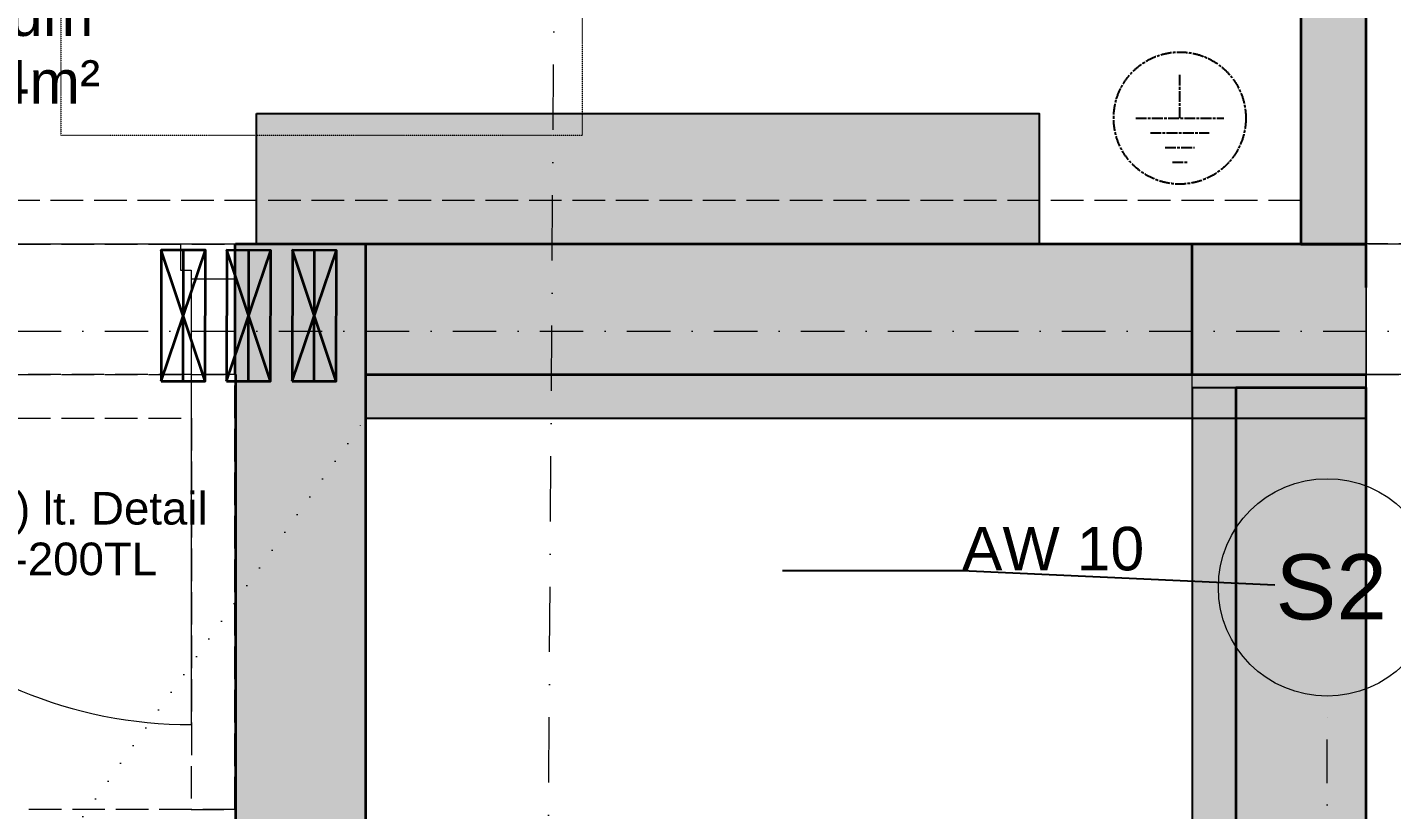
# Model space of a CAD drawing. Header units: millimetres. Extents: x 32522367 to 32638135, y 41424826 to 41540167.
# Drawn here: x 32549190 to 32552327, y 41466163 to 41467962 of the extents above; entities that cross this region are included whole.
import ezdxf
from ezdxf.enums import TextEntityAlignment as Align

# ---------------------------------------------------------------- set-up
doc = ezdxf.new("R2010")
doc.units = ezdxf.units.MM
for name, pattern in [('ACAD_ISO08W100', [36, 24, -3, 6, -3]), ('Punktlinie weit', [0.05, 0, -0.05]), ('Raster', [0.2, 0.1, -0.05, 0, -0.05]), ('Schnittlinie', [0.3, 0.15, -0.075, 0, -0.075]), ('Strichlinie eng', [0.1, 0.075, -0.025]), ('Untersicht', [0.1, 0.075, -0.025])]:
    doc.linetypes.add(name, pattern=pattern)
for name, color, linetype in [('000 Achsraster Haupt', 251, 'Continuous'), ('110 Wand Aussen', 251, 'Continuous'), ('120 Wand Innen tragend', 251, 'Continuous'), ('220 Bodenaufbau', 251, 'Continuous'), ('240 Unterdaemmung', 251, 'Continuous'), ('250 Traeger Unterzug', 251, 'Continuous'), ('811 Raum 2.Erschließung_ Nebenräume_Allg.räume_Technik', 251, 'Continuous'), ('851 Marker Schnitt', 251, 'Continuous'), ('955 Polierplan Beschriftung', 251, 'Continuous'), ('Archicad Türen', 251, 'Continuous')]:
    doc.layers.add(name, color=color, linetype=linetype)
for name, color, linetype, lineweight in [('000 Achsraster Haupt_Stift_Nr__1', 251, 'Continuous', 13), ('110 Wand Aussen_Stift_Nr__1', 251, 'Continuous', 13), ('110 Wand Aussen_Stift_Nr__19', 251, 'Continuous', 0), ('110 Wand Aussen_Stift_Nr__24', 251, 'Continuous', 13), ('110 Wand Aussen_Stift_Nr__29', 251, 'Continuous', 13), ('110 Wand Aussen_Stift_Nr__4', 251, 'Continuous', 35), ('110 Wand Aussen_Stift_Nr__7', 251, 'Continuous', 25), ('110 Wand Aussen_Stift_Nr__76', 251, 'Continuous', 13), ('110 Wand Aussen_Stift_Nr__8', 251, 'Continuous', 35), ('120 Wand Innen tragend_Stift_Nr__23', 251, 'Continuous', 13), ('120 Wand Innen tragend_Stift_Nr__8', 251, 'Continuous', 35), ('220 Bodenaufbau_Stift_Nr__6', 251, 'Continuous', 13), ('240 Unterdaemmung_Stift_Nr__6', 251, 'Continuous', 13), ('240 Unterdaemmung_Stift_Nr__76', 251, 'Continuous', 13), ('250 Traeger Unterzug_Stift_Nr__76', 251, 'Continuous', 13), ('851 Marker Schnitt_Stift_Nr__1', 251, 'Continuous', 13), ('955 Polierplan Beschriftung_Stift_Nr__1', 251, 'Continuous', 13), ('956 Aufbauten Beschriftung_Stift_Nr__1', 251, 'Continuous', 13), ('958 Detail Beschriftung_Stift_Nr__154', 251, 'Continuous', 13), ('970 Brandschutz Beschriftung.Texte_ Bemaßung_ Symbole_ Fluchtwege_Stift_Nr__21', 251, 'Continuous', 13), ('976 Präsentation Grafik 1_Stift_Nr__1', 251, 'Continuous', 13), ('976 Präsentation Grafik 1_Stift_Nr__16', 251, 'Continuous', 25), ('Archicad Türen_Stift_Nr__1', 251, 'Continuous', 13), ('Archicad Türen_Stift_Nr__4', 251, 'Continuous', 35), ('dp_AR_BAUANGABEN', 74, 'Continuous', 35)]:
    doc.layers.add(name, color=color, linetype=linetype, lineweight=lineweight)
doc.layers.add('E_ERDUNG', color=150, linetype='ACAD_ISO08W100', true_color=0x0f87ff)
doc.layers.add('E_Muster', color=18, linetype='Continuous', true_color=0x080808)
doc.styles.add('ERSTELLTER_STIL_1', font='arial.ttf')
doc.styles.add('ET_LEGENDE - Wohnung$0$ROMANS', font='romans.shx', dxfattribs={"width": 0.6})
doc.styles.get("Standard").update_dxf_attribs({"font": 'arial.ttf'})
doc.dimstyles.new('ERSTELLTER_STIL__11', dxfattribs={"dimtxt": 2.5, "dimasz": 0.0912, "dimexe": 1.25, "dimexo": 0.625, "dimgap": 0, "dimtad": 1, "dimtxsty": 'Standard', "dimcen": 2.5, "dimazin": 3, "dimtfac": 1, "dimtmove": 0, "dimatfit": 3, "dimldrblk": 'ARROWHEAD_5'})

# ---------------------------------------------------------------- blocks, each defined once
blk = doc.blocks.new('*U61')
blk.add_lwpolyline([(0, 0), (101.6, 0), (101.6, 300.7), (0, 300.7)], close=True)
for points in [[(0, 0), (101.6, 300.7)], [(101.6, 0), (0, 300.7)], [(50.8, 0), (50.8, 300.7)]]:
    blk.add_lwpolyline(points)
blk = doc.blocks.new('*U62')
blk.add_lwpolyline([(0, 0), (101.6, 0), (101.6, 300.7), (0, 300.7)], close=True)
for points in [[(0, 0), (101.6, 300.7)], [(101.6, 0), (0, 300.7)], [(50.8, 0), (50.8, 300.7)]]:
    blk.add_lwpolyline(points)
blk = doc.blocks.new('*U63')
blk.add_lwpolyline([(0, 0), (101.6, 0), (101.6, 300.7), (0, 300.7)], close=True)
for points in [[(0, 0), (101.6, 300.7)], [(101.6, 0), (0, 300.7)], [(50.8, 0), (50.8, 300.7)]]:
    blk.add_lwpolyline(points)
blk = doc.blocks.new('*U34')
for p, q in [((0, 0), (0, 97.7)), ((-97.7, 0), (97.7, 0)), ((-65.1, -32.6), (65.1, -32.6)), ((-32.6, -65.1), (32.6, -65.1)), ((-16.3, -97.7), (16.3, -97.7))]:
    blk.add_line(p, q)
blk.add_ellipse((0, 0), major_axis=(-103.6, 103.6), ratio=1, start_param=3.926991, end_param=10.210176)
at = {"style": 'ET_LEGENDE - Wohnung$0$ROMANS', "width": 0.6, "flags": 1}
for tag, p in [('RAUMBUCHNUMMER', (0, -425)), ('ANLAGE', (0, -575))]:
    blk.add_attdef(tag, text='', height=100, dxfattribs=at).set_placement(p, align=Align.MIDDLE)
for tag, p in [('TEILANLAGE_NR', (0, -725)), ('KOMPONENTE', (0, -875)), ('KOMPONENTE_NR', (0, -1025)), ('BEZEICHNUNG', (0, -1175)), ('TYP', (0, -1325)), ('HERSTELLER', (0, -1475)), ('MODEL', (0, -1625)), ('LEISTUNG_MAX', (0, -1775)), ('SPEZIFISCH_1', (0, -1925)), ('SPEZIFISCH_2', (0, -2075)), ('SPEZIFISCH_3', (0, -2225)), ('SPEZIFISCH_4', (0, -2375)), ('SPEZIFISCH_5', (0, -2525)), ('GEWERKE_CODE', (0, -2675)), ('LV_POS', (0, -2825)), ('ZAEHLER', (0, -2975)), ('PLATZHALTER_1', (0, -3125)), ('PLATZHALTER_2', (0, -3275)), ('PLATZHALTER_3', (0, -3425)), ('JOBLISTE_VDMA', (0, -3575)), ('ET_SPEZIFISCH_1', (0, -3725)), ('ET_SPEZIFISCH_2', (0, -3875)), ('ET_SPEZIFISCH_3', (0, -4025)), ('ET_SPEZIFISCH_4', (0, -4175)), ('ET_SPEZIFISCH_5', (0, -4325)), ('ET_SPEZIFISCH_6', (0, -4475)), ('ET_SPEZIFISCH_7', (0, -4625))]:
    blk.add_attdef(tag, text='', height=100, dxfattribs=at).set_placement(p, align=Align.MIDDLE_CENTER)
blk = doc.blocks.new('Decke_4', base_point=(7.733, 24.5675))
at = {"layer": '240 Unterdaemmung_Stift_Nr__6', "color": 7, "linetype": 'Strichlinie eng', "lineweight": 13, "flags": 128}
blk.add_lwpolyline([(7.733, 24.5675), (9.8287, 31.7063), (15.3459, 30.0867), (15.3881, 30.2306), (9.8709, 31.8502), (10.485, 33.942), (17.8732, 31.7731), (16.9028, 28.4676), (16.4711, 28.5944), (16.1894, 27.6348), (16.6212, 27.5081), (15.5227, 23.766), (15.6954, 23.7153), (22.3358, 46.3358), (22.4949, 46.8779), (22.7906, 47.8854), (24.8863, 55.0242), (26.9129, 61.9278), (28.3522, 61.5053), (26.7678, 56.1081), (26.4861, 55.1486), (16.7331, 21.9255), (15.294, 22.348), (13.3942, 22.9057), (10.3237, 23.807)], close=True, dxfattribs=at)
blk = doc.blocks.new('Decke_11', base_point=(10.485, 33.942))
at = {"layer": '220 Bodenaufbau_Stift_Nr__6', "color": 7, "linetype": 'Continuous', "lineweight": 13, "flags": 128}
blk.add_lwpolyline([(10.485, 33.942), (6.1585, 19.2039), (7.5978, 18.7814), (8.0484, 20.3166), (9.7756, 19.8096), (10.8994, 23.638), (13.2502, 22.9479), (16.0022, 32.3224)], close=True, dxfattribs=at)
blk = doc.blocks.new('Decke_16', base_point=(24.3313, 82.1748))
at = {"layer": '220 Bodenaufbau_Stift_Nr__6', "color": 7, "linetype": 'Continuous', "lineweight": 13, "flags": 128}
blk.add_lwpolyline([(21.6546, 37.6249), (20.3082, 33.0385), (20.6248, 32.9455), (20.2277, 31.5926), (19.911, 31.6856), (18.8238, 27.9818), (19.4283, 27.8044), (18.9776, 26.2692), (18.3731, 26.4466), (16.9366, 21.5531), (13.3097, 22.6178), (16.1461, 32.2801), (10.1971, 34.0265), (24.3313, 82.1748)], dxfattribs=at)
blk = doc.blocks.new('Decke_92', base_point=(7.3669, 23.3202))
at = {"layer": '240 Unterdaemmung_Stift_Nr__76', "color": 8, "linetype": 'Strichlinie eng', "lineweight": 13, "flags": 128}
blk.add_lwpolyline([(7.3669, 23.3202), (7.6485, 24.2797), (10.8149, 23.3502), (10.5333, 22.3907), (8.2304, 23.0667), (8.4135, 23.6904), (7.6459, 23.9157), (7.4628, 23.292)], close=True, dxfattribs=at)
blk = doc.blocks.new('Wand_2', base_point=(10.8135, 23.3506))
at = {"layer": '110 Wand Aussen_Stift_Nr__76', "color": 8, "linetype": 'Untersicht', "lineweight": 13, "flags": 128}
for points in [[(10.8135, 23.3506), (7.6485, 24.2797)], [(7.7163, 24.1556), (10.6894, 23.2828)], [(10.7853, 23.2546), (10.8135, 23.3506)]]:
    blk.add_lwpolyline(points, dxfattribs=at)
blk = doc.blocks.new('Wand_3', base_point=(10.8994, 23.638))
at = {"layer": '110 Wand Aussen_Stift_Nr__24', "linetype": 'Continuous', "lineweight": 13}
for points in [[(10.8994, 23.638), (10.8149, 23.3502), (11.1873, 23.5535)], [(10.8149, 23.3502), (11.1028, 23.2657), (11.1873, 23.5535)], [(10.8149, 23.3502), (9.3249, 18.2744), (9.6127, 18.1899), (11.1028, 23.2657)]]:
    blk.add_hatch(color=92, dxfattribs=at).paths.add_polyline_path(points)
at = {"layer": '110 Wand Aussen_Stift_Nr__4', "color": 7, "linetype": 'Continuous', "lineweight": 35, "flags": 128}
for points in [[(11.1873, 23.5535), (10.8994, 23.638)], [(9.5282, 17.902), (11.1873, 23.5535)], [(10.8149, 23.3502), (9.7756, 19.8096)]]:
    blk.add_lwpolyline(points, dxfattribs=at)
blk = doc.blocks.new('Wand_205', base_point=(13.3942, 22.9057))
at = {"layer": '110 Wand Aussen_Stift_Nr__24', "linetype": 'Continuous', "lineweight": 13}
blk.add_hatch(color=92, dxfattribs=at).paths.add_polyline_path([(13.3942, 22.9057), (13.0095, 23.0186), (12.925, 22.7308), (13.3097, 22.6178)])
at = {"layer": '110 Wand Aussen_Stift_Nr__4', "color": 7, "linetype": 'Continuous', "lineweight": 35, "flags": 128}
for points in [[(13.0095, 23.0186), (12.925, 22.7308)], [(13.3942, 22.9057), (13.0095, 23.0186)], [(13.366, 22.8097), (13.3942, 22.9057)], [(12.925, 22.7308), (13.3097, 22.6178)]]:
    blk.add_lwpolyline(points, dxfattribs=at)
blk = doc.blocks.new('Wand_210', base_point=(13.3942, 22.9057))
at = {"layer": '110 Wand Aussen_Stift_Nr__24', "linetype": 'Continuous', "lineweight": 13}
blk.add_hatch(color=92, dxfattribs=at).paths.add_polyline_path([(11.1029, 23.2656), (13.3097, 22.6178), (13.3942, 22.9057), (11.1874, 23.5535)])
at = {"layer": '110 Wand Aussen_Stift_Nr__29', "linetype": 'Continuous', "lineweight": 13}
blk.add_hatch(color=6, dxfattribs=at).paths.add_polyline_path([(11.0747, 23.1697), (13.2815, 22.5219), (13.3097, 22.6178), (11.1029, 23.2656)])
at = {"layer": '110 Wand Aussen_Stift_Nr__7', "color": 7, "linetype": 'Continuous', "lineweight": 25, "flags": 128}
for points in [[(11.0747, 23.1697), (11.1029, 23.2656)], [(11.0747, 23.1697), (13.2815, 22.5219)], [(13.2815, 22.5219), (13.3097, 22.6178)]]:
    blk.add_lwpolyline(points, dxfattribs=at)
at = {"layer": '110 Wand Aussen_Stift_Nr__8', "color": 7, "linetype": 'Continuous', "lineweight": 35}
blk.add_line((11.1029, 23.2656), (13.3097, 22.6178), dxfattribs=at)
at = {"layer": '110 Wand Aussen_Stift_Nr__8', "color": 7, "linetype": 'Continuous', "lineweight": 35, "flags": 128}
for points in [[(11.1029, 23.2656), (11.1874, 23.5535)], [(13.3942, 22.9057), (11.1874, 23.5535)]]:
    blk.add_lwpolyline(points, dxfattribs=at)
blk = doc.blocks.new('Blockrahmentür 2-Fl 27')
at = {"layer": 'Archicad Türen_Stift_Nr__1', "color": 7, "linetype": 'Continuous', "lineweight": 13}
for p, q in [((-1.025, 0), (-1.025, 1.025)), ((1.025, 0), (1.025, 1.025)), ((-1.025, 0), (-1.125, 0)), ((-1.125, 0), (-1.125, -0.08)), ((-1.025, -0.02), (-1.025, 0)), ((1.025, -0.02), (1.025, 0)), ((1.025, 0), (1.125, 0)), ((1.125, 0), (1.125, -0.08)), ((-1, -0.02), (-1.025, -0.02)), ((-1, -0.08), (-1, -0.02)), ((1, -0.08), (1, -0.02)), ((1, -0.02), (1.025, -0.02)), ((-1.125, -0.08), (-1, -0.08)), ((1.125, -0.08), (1, -0.08))]:
    blk.add_line(p, q, dxfattribs=at)
at = {"layer": 'Archicad Türen_Stift_Nr__1', "color": 7, "linetype": 'Strichlinie eng', "lineweight": 13}
for p, q in [((-1.125, 0.22), (1.125, 0.22)), ((-1.125, -0.08), (1.125, -0.08))]:
    blk.add_line(p, q, dxfattribs=at)
at = {"layer": 'Archicad Türen_Stift_Nr__1', "color": 7, "linetype": 'Continuous', "lineweight": 13}
for centre, start, end in [((-1.025, 0), 0, 90), ((1.025, 0), 90, 180)]:
    blk.add_arc(centre, 1.025, start, end, dxfattribs=at)
at = {"layer": 'Archicad Türen_Stift_Nr__4', "color": 7, "linetype": 'Continuous', "lineweight": 35}
for p, q in [((-1.125, 0), (-1.125, 0.22)), ((1.125, 0), (1.125, 0.22)), ((-1.125, -0.08), (-1.125, 0)), ((-1.125, -0.08), (-1.125, 0)), ((1.125, -0.08), (1.125, 0)), ((1.125, -0.08), (1.125, 0))]:
    blk.add_line(p, q, dxfattribs=at)
blk = doc.blocks.new('Wand_218', base_point=(10.8994, 23.638))
at = {"layer": '110 Wand Aussen_Stift_Nr__24', "linetype": 'Continuous', "lineweight": 13}
blk.add_hatch(color=92, dxfattribs=at).paths.add_polyline_path([(10.898, 23.6385), (10.8135, 23.3506), (10.8149, 23.3502), (10.8994, 23.638)])
at = {"layer": '110 Wand Aussen_Stift_Nr__4', "color": 7, "linetype": 'Continuous', "lineweight": 35}
for p, q in [((10.898, 23.6385), (10.8755, 23.5617)), ((10.8755, 23.5617), (10.8135, 23.3506))]:
    blk.add_line(p, q, dxfattribs=at)
at = {"layer": '110 Wand Aussen_Stift_Nr__4', "color": 7, "linetype": 'Continuous', "lineweight": 35, "flags": 128}
blk.add_lwpolyline([(10.8135, 23.3506), (10.8149, 23.3502)], dxfattribs=at)
at = {"layer": 'Archicad Türen', "color": 7, "linetype": 'Continuous', "lineweight": 13, "rotation": 163.6400966680155}
blk.add_blockref('Blockrahmentür 2-Fl 27', (9.796, 23.8786), dxfattribs=at)
blk = doc.blocks.new('Wand_254', base_point=(13.3097, 22.6178))
at = {"layer": '250 Traeger Unterzug_Stift_Nr__76', "color": 8, "linetype": 'Untersicht', "lineweight": 13, "flags": 128}
for points in [[(13.3942, 22.9057), (13.3097, 22.6178)], [(16.7333, 21.9255), (13.3942, 22.9057)], [(13.3097, 22.6178), (16.6488, 21.6376)]]:
    blk.add_lwpolyline(points, dxfattribs=at)
blk = doc.blocks.new('Wand_578', base_point=(13.2784, 23.0439))
at = {"layer": '110 Wand Aussen_Stift_Nr__76', "color": 8, "linetype": 'Untersicht', "lineweight": 13, "flags": 128}
for points in [[(13.2784, 23.0439), (7.8572, 24.6353)], [(7.829, 24.5394), (13.2502, 22.9479)], [(13.2502, 22.9479), (13.2784, 23.0439)]]:
    blk.add_lwpolyline(points, dxfattribs=at)
blk = doc.blocks.new('Wand_581', base_point=(10.7175, 23.3788))
at = {"layer": '110 Wand Aussen_Stift_Nr__76', "color": 8, "linetype": 'Untersicht', "lineweight": 13, "flags": 128}
for points in [[(10.6894, 23.2828), (10.4359, 22.4193)], [(10.5318, 22.3911), (10.7853, 23.2546)], [(10.4359, 22.4193), (10.5318, 22.3911)]]:
    blk.add_lwpolyline(points, dxfattribs=at)
blk = doc.blocks.new('Schnittebene_1', base_point=(-0.5412, -16.9326))
at = {"layer": '851 Marker Schnitt_Stift_Nr__1', "color": 7, "linetype": 'Schnittlinie', "lineweight": 13}
blk.add_line((-0.5124, -16.8369), (28.836, 80.7482), dxfattribs=at)
blk = doc.blocks.new('Etikett_163', base_point=(5.7858, 18.9994))
at = {"layer": '955 Polierplan Beschriftung_Stift_Nr__1', "color": 7, "linetype": 'Punktlinie weit', "lineweight": 13}
blk.add_line((5.7858, 18.9994), (11.0749, 23.1702), dxfattribs=at)
blk = doc.blocks.new('Wand_592', base_point=(10.7118, 14.8334))
at = {"layer": '110 Wand Aussen_Stift_Nr__24', "linetype": 'Continuous', "lineweight": 13}
blk.add_hatch(color=92, dxfattribs=at).paths.add_polyline_path([(13.0134, 22.6735), (10.7118, 14.8334), (10.9997, 14.7489), (13.3012, 22.589)])
at = {"layer": '110 Wand Aussen_Stift_Nr__29', "linetype": 'Continuous', "lineweight": 13}
blk.add_hatch(color=6, dxfattribs=at).paths.add_polyline_path([(12.9174, 22.7017), (10.6159, 14.8616), (10.7118, 14.8334), (13.0134, 22.6735)])
at = {"layer": '110 Wand Aussen_Stift_Nr__7', "color": 7, "linetype": 'Continuous', "lineweight": 25, "flags": 128}
for points in [[(12.9174, 22.7017), (11.6034, 18.2255)], [(12.9174, 22.7017), (13.0134, 22.6735)]]:
    blk.add_lwpolyline(points, dxfattribs=at)
at = {"layer": '110 Wand Aussen_Stift_Nr__8', "color": 7, "linetype": 'Continuous', "lineweight": 35}
blk.add_line((13.0134, 22.6735), (11.7258, 18.2876), dxfattribs=at)
at = {"layer": '110 Wand Aussen_Stift_Nr__8', "color": 7, "linetype": 'Continuous', "lineweight": 35, "flags": 128}
for points in [[(13.0134, 22.6735), (13.3012, 22.589)], [(12.0137, 18.2031), (13.3012, 22.589)]]:
    blk.add_lwpolyline(points, dxfattribs=at)
blk = doc.blocks.new('Wand_595', base_point=(16.1883, 32.4241))
at = {"layer": '120 Wand Innen tragend_Stift_Nr__23', "linetype": 'Continuous', "lineweight": 13}
blk.add_hatch(color=91, dxfattribs=at).paths.add_polyline_path([(13.2502, 22.9479), (13.3942, 22.9057), (14.1832, 25.5937), (14.0393, 25.636)])
at = {"layer": '120 Wand Innen tragend_Stift_Nr__8', "color": 7, "linetype": 'Continuous', "lineweight": 35, "flags": 128}
for points in [[(14.0393, 25.636), (13.2502, 22.9479)], [(13.3942, 22.9057), (13.7955, 24.273)], [(13.2502, 22.9479), (13.3942, 22.9057)]]:
    blk.add_lwpolyline(points, dxfattribs=at)
blk = doc.blocks.new('Standard-Rastermarker_3')
at = {"layer": '000 Achsraster Haupt_Stift_Nr__1', "color": 7, "linetype": 'Raster', "lineweight": 13}
blk.add_line((1, 0), (32.3006, 0), dxfattribs=at)
at = {"layer": '000 Achsraster Haupt_Stift_Nr__1', "color": 7, "lineweight": 13, "style": 'ERSTELLTER_STIL_1'}
for tag, p in [('AC_MarkerText_1_0', (-0.25, 0.075)), ('AC_MarkerText_1_1', (33.5506, 0.075))]:
    blk.add_attdef(tag, text='', height=0.15, dxfattribs=at).set_placement(p, align=Align.TOP_CENTER)
blk = doc.blocks.new('Standard-Rastermarker_11')
at = {"layer": '000 Achsraster Haupt_Stift_Nr__1', "color": 7, "linetype": 'Raster', "lineweight": 13}
blk.add_line((1, 0), (0, 0), dxfattribs=at)
at = {"layer": '000 Achsraster Haupt_Stift_Nr__1', "color": 7, "linetype": 'Continuous', "lineweight": 13}
blk.add_circle((-0.25, 0), 0.25, dxfattribs=at)
at = {"layer": '000 Achsraster Haupt_Stift_Nr__1', "color": 7, "lineweight": 13, "style": 'ERSTELLTER_STIL_1'}
for tag, p in [('AC_MarkerText_1_0', (-0.3593, -0.0343)), ('AC_MarkerText_1_1', (35.9356, -0.0343))]:
    blk.add_attdef(tag, text='', height=0.15, rotation=90, dxfattribs=at).set_placement(p, align=Align.TOP_CENTER)
blk = doc.blocks.new('ARROWHEAD_5')
at = {"linetype": 'Continuous', "lineweight": 0}
blk.add_hatch(color=0, dxfattribs=at).paths.add_polyline_path([(-1, 0.2679), (0, 0), (-1, -0.2679)])
at = {"color": 0, "linetype": 'Continuous', "lineweight": 0}
blk.add_line((0, 0), (-1, 0), dxfattribs=at)

msp = doc.modelspace()

# ---------------------------------------------------------------- hatches: boundary and pattern name
at = {"layer": '110 Wand Aussen_Stift_Nr__19', "linetype": 'Continuous', "lineweight": 0}
msp.add_hatch(color=255, dxfattribs=at).paths.add_polyline_path([(32551868.734, 41467163.448), (32552268.734, 41467163.45), (32552268.734, 41467133.45), (32551868.734, 41467133.448)])
at = {"layer": '976 Präsentation Grafik 1_Stift_Nr__16', "linetype": 'Continuous', "lineweight": 25}
msp.add_hatch(color=5, dxfattribs=at).paths.add_polyline_path([(32549716.789, 41467763.448), (32551516.789, 41467763.457), (32551516.791, 41467463.457), (32549716.791, 41467463.448)])

# ---------------------------------------------------------------- linework, layer by layer
at = {"layer": '110 Wand Aussen_Stift_Nr__1', "color": 7, "linetype": 'Continuous', "lineweight": 13, "flags": 128}
msp.add_lwpolyline([(32551868.734, 41467163.448), (32552268.734, 41467163.45), (32552268.734, 41467133.45), (32551868.734, 41467133.448)], close=True, dxfattribs=at)
at = {"layer": '811 Raum 2.Erschließung_ Nebenräume_Allg.räume_Technik', "color": 51, "linetype": 'Continuous', "lineweight": 0, "true_color": 0xf5ffa6, "flags": 128}
msp.add_lwpolyline([(32552268.725, 41468888.467), (32552268.787, 41456562.45), (32557468.788, 41456562.476), (32557468.779, 41458662.476), (32555748.777, 41458662.468), (32555748.701, 41473680.2), (32555748.69, 41475830.2), (32555748.643, 41485330.2), (32555748.632, 41487480.2), (32555748.606, 41492848.565), (32554248.605, 41492848.557), (32554248.615, 41490980.21), (32554248.625, 41489180.21), (32554248.653, 41483580.21), (32554248.663, 41481780.21), (32554248.691, 41476055.21), (32554248.702, 41473854.701), (32554248.726, 41468888.477)], close=True, dxfattribs=at)
at = {"layer": '811 Raum 2.Erschließung_ Nebenräume_Allg.räume_Technik', "color": 254, "linetype": 'Continuous', "lineweight": 0, "true_color": 0xd3d2c7, "flags": 128}
msp.add_lwpolyline([(32549668.763, 41461873.437), (32549668.732, 41467463.437), (32552118.733, 41467463.45), (32552118.722, 41469465.416), (32550017.24, 41469465.405), (32550017.239, 41469615.405), (32552118.722, 41469615.416), (32552118.694, 41474903.45), (32550393.697, 41474903.441), (32550393.702, 41473783.272), (32550493.702, 41473783.458), (32550493.717, 41470715.406), (32550346.65, 41470715.223), (32550343.706, 41473083.271), (32550243.706, 41473083.457), (32550243.702, 41473783.457), (32550243.697, 41474903.44), (32546368.694, 41474903.42)], dxfattribs=at)
at = {"layer": '976 Präsentation Grafik 1_Stift_Nr__1', "color": 7, "linetype": 'Strichlinie eng', "lineweight": 13}
for p, q in [((32549267.531, 41468913.009), (32549267.554, 41467713.435)), ((32550467.09, 41467713.458), (32550467.067, 41468913.032)), ((32549267.554, 41467713.435), (32550467.09, 41467713.458))]:
    msp.add_line(p, q, dxfattribs=at)
at = {"layer": '976 Präsentation Grafik 1_Stift_Nr__16', "color": 5, "linetype": 'Continuous', "lineweight": 25, "flags": 128}
msp.add_lwpolyline([(32549716.789, 41467763.448), (32551516.789, 41467763.457), (32551516.791, 41467463.457), (32549716.791, 41467463.448)], close=True, dxfattribs=at)

# ---------------------------------------------------------------- block references
at = {"layer": '000 Achsraster Haupt', "color": 7, "linetype": 'Continuous', "lineweight": 18, "xscale": 1000, "yscale": 1000, "zscale": 1000, "rotation": 0.0002954042531608}
msp.add_blockref('Standard-Rastermarker_3', (32539163.506, 41467263.385), dxfattribs=at)
at = {"layer": '000 Achsraster Haupt', "color": 7, "linetype": 'Continuous', "lineweight": 18}
ref = msp.add_blockref('Standard-Rastermarker_11', (32552178.74, 41466423.914), dxfattribs=dict(at, xscale=999.9999999999995, yscale=999.9999999999995, zscale=999.9999999999995, rotation=270.0002901272617))
ref.add_attrib('AC_MarkerText_1', 'S2', dxfattribs={"layer": '000 Achsraster Haupt_Stift_Nr__1', "color": 7, "lineweight": 13, "height": 150, "rotation": 0.000295, "style": 'ERSTELLTER_STIL_1'}).set_placement((32552188.396, 41466750.302), align=Align.TOP_CENTER)
at = {"layer": '110 Wand Aussen', "color": 7, "lineweight": 35, "xscale": 1000, "yscale": 1000, "zscale": 1000, "rotation": 16.36019999999994}
for name, p in [('Wand_578', (32552118.732, 41467563.45)), ('Wand_218', (32549668.733, 41467463.437)), ('Wand_210', (32552268.733, 41467463.45)), ('Wand_2', (32549667.228, 41467163.437)), ('Wand_205', (32552268.733, 41467463.45)), ('Wand_3', (32549668.733, 41467463.437)), ('Wand_592', (32551968.777, 41458962.449)), ('Wand_581', (32549567.228, 41467163.436))]:
    msp.add_blockref(name, p, dxfattribs=at)
at = {"layer": '120 Wand Innen tragend', "color": 7, "lineweight": 35, "xscale": 1000, "yscale": 1000, "zscale": 1000, "rotation": 16.36019999999994}
msp.add_blockref('Wand_595', (32552268.682, 41477383.467), dxfattribs=at)
at = {"layer": '220 Bodenaufbau', "color": 7, "linetype": 'Continuous', "lineweight": 13, "xscale": 1000, "yscale": 1000, "zscale": 1000, "rotation": 16.36019999999994}
for name, p in [('Decke_16', (32546068.423, 41527413.443)), ('Decke_11', (32546368.684, 41477233.436))]:
    msp.add_blockref(name, p, dxfattribs=at)
at = {"layer": '240 Unterdaemmung', "color": 7, "linetype": 'Strichlinie eng', "lineweight": 13, "xscale": 1000, "yscale": 1000, "zscale": 1000, "rotation": 16.36019999999994}
msp.add_blockref('Decke_4', (32546368.733, 41467463.42), dxfattribs=at)
at = {"layer": '240 Unterdaemmung', "color": 8, "linetype": 'Strichlinie eng', "lineweight": 13, "xscale": 1000, "yscale": 1000, "zscale": 1000, "rotation": 16.36019999999994}
msp.add_blockref('Decke_92', (32546368.738, 41466163.42), dxfattribs=at)
at = {"layer": '250 Traeger Unterzug', "color": 7, "lineweight": 35, "xscale": 1000, "yscale": 1000, "zscale": 1000, "rotation": 16.36019999999994}
msp.add_blockref('Wand_254', (32552268.734, 41467163.45), dxfattribs=at)
at = {"layer": '851 Marker Schnitt', "color": 7, "lineweight": 13, "xscale": 1000, "yscale": 1000, "zscale": 1000, "rotation": 16.36019999999994}
msp.add_blockref('Schnittebene_1', (32550119.044, 41425312.936), dxfattribs=at)
at = {"layer": '955 Polierplan Beschriftung', "color": 7, "linetype": 'Continuous', "lineweight": 13, "xscale": 1000, "yscale": 1000, "zscale": 1000, "rotation": 16.36019999999994}
msp.add_blockref('Etikett_163', (32546068.762, 41461572.288), dxfattribs=at)
at = {"layer": 'dp_AR_BAUANGABEN', "rotation": 359.8853366557402}
for name, p in [('*U63', (32549497.646, 41467148.521)), ('*U62', (32549648.021, 41467148.447)), ('*U61', (32549798.963, 41467148.296))]:
    msp.add_blockref(name, p, dxfattribs=at)
at = {"layer": 'E_ERDUNG', "xscale": 1.036799999999999, "yscale": 1.036799999999999, "zscale": 1.036799999999999}
msp.add_blockref('*U34', (32551840.007, 41467752.982), dxfattribs=at)

# ---------------------------------------------------------------- texts
at = {"layer": '956 Aufbauten Beschriftung_Stift_Nr__1', "color": 7, "linetype": 'Continuous', "lineweight": 13, "insert": (32551339.158, 41466711.841), "char_height": 100, "attachment_point": 7, "rotation": 0.000304, "style": 'ERSTELLTER_STIL_1'}
msp.add_mtext('\\A1;{\\pql;\\fArial|b0|i0|c0|p0;\\W1.000000;AW \\fArial|b0|i0|c0|p0;\\W1.000000;10}', dxfattribs=at)
at = {"layer": '958 Detail Beschriftung_Stift_Nr__154', "color": 142, "linetype": 'Continuous', "lineweight": 13, "true_color": 0x00adcd, "insert": (32548440.276, 41466893.518), "char_height": 75, "attachment_point": 1, "rotation": 0.000289, "line_spacing_factor": 0.931352, "style": 'ERSTELLTER_STIL_1'}
msp.add_mtext('\\A1;{\\pql;\\fArial|b0|i0|c0|p0;\\W1.000000;Tür (Trafoabluft) lt. Detail \\P\\pql;\\fArial|b0|i0|c0|p0;\\W1.000000;WN Det. 22135-200TL}', dxfattribs=at)
at = {"layer": '970 Brandschutz Beschriftung.Texte_ Bemaßung_ Symbole_ Fluchtwege_Stift_Nr__21', "color": 1, "linetype": 'Continuous', "lineweight": 13, "insert": (32548697.993, 41468197.561), "char_height": 100, "attachment_point": 1, "rotation": 0.000289, "line_spacing_factor": 0.933946, "style": 'ERSTELLTER_STIL_1'}
msp.add_mtext('\\A1;{\\pql;\\fArial|b0|i0|c0|p0;\\W1.000000;ABL\\P\\pql;\\fArial|b0|i0|c0|p0;\\W1.000000;Traforaum\\P\\pql;\\fArial|b0|i0|c0|p0;\\W1.000000;min. 1,4m²}', dxfattribs=at)
at = {"layer": 'E_Muster', "color": 240, "true_color": 0xed1f24, "style": 'ET_LEGENDE - Wohnung$0$ROMANS', "width": 0.6}
msp.add_text('ERDUNGSANLAGE lt.,Wiener Netze Pläne', height=302.74846, rotation=59.367087, dxfattribs=at).set_placement((32547997.456, 41467748.743), align=Align.MIDDLE_LEFT)

# ---------------------------------------------------------------- leaders
at = {"layer": '956 Aufbauten Beschriftung_Stift_Nr__1', "color": 7, "linetype": 'Continuous', "lineweight": 13, "annotation_type": 0, "has_hookline": 1, "hookline_direction": 1, "text_width": 412.551, "horizontal_direction": (1, 5e-06, 0)}
msp.add_leader([(32552058.561, 41466679.233), (32551339.158, 41466711.841)], dimstyle='ERSTELLTER_STIL__11', dxfattribs=at)

doc.saveas('drawing.dxf')
